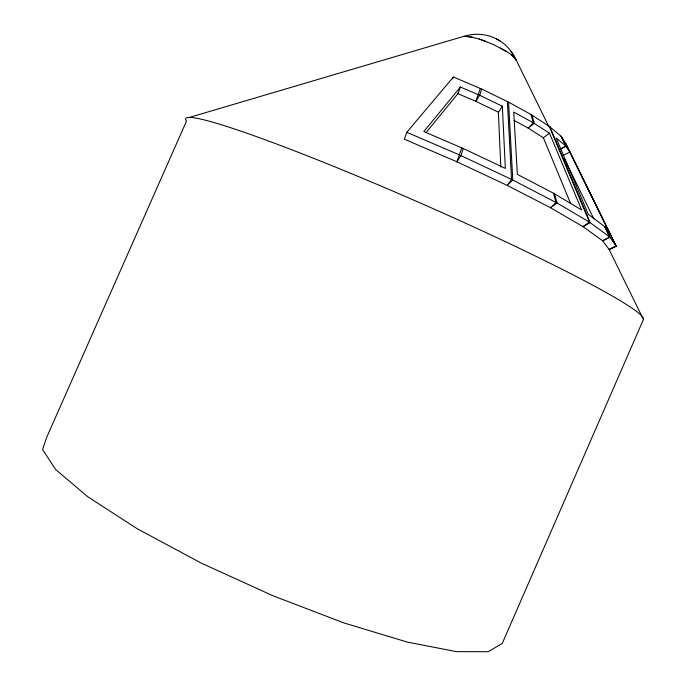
<?xml version="1.0" encoding="UTF-8"?>
<svg xmlns="http://www.w3.org/2000/svg" width="686" height="686" viewBox="0 0 686 686"><rect width="100%" height="100%" fill="white"/><g stroke="black" fill="none" stroke-linecap="round" stroke-linejoin="round"><path stroke-width="1.03" d="M463.187 148.493L505.35 168.396L502.349 106.21L479.703 95.277L460.417 87.019L423.811 131.549L463.187 148.493L460.975 155.593L456.893 161.802L404.354 139.189L406.807 132.278L453.412 76.986L481.632 89.051L508.566 102.12L530.964 114.485L549.237 126.318L561.354 136.523L565.658 143.271L616.182 246.042L609.725 249.472M481.632 89.051L479.703 95.277L475.81 101.322L457.896 93.682L426.04 132.612M461.807 147.867L456.893 161.802L507.263 185.434L550.524 207.721L582.997 226.646L602.651 240.803L609.099 249.481L643.434 319.487L502.246 643.451L488.26 651.7L456.439 651.64L407.347 642.105L344.183 623.017L272.882 595.74L201.255 563.103L137.346 528.812L87.594 496.63L55.72 469.576L42.566 449.519L46.768 437.154L186.489 121.122A249.91 17.03 23.7 0 1 407.741 197.517A249.91 17.03 23.7 0 1 643.434 319.487M480.346 88.468L475.81 101.322L498.379 112.187L500.814 167.067M452.7 78.89L453.412 76.986M457.896 93.682L460.417 87.019M498.379 112.187L502.349 106.21M514.148 120.444L528.143 128.076L543.363 137.775L549.503 133.195L581.677 209.993L553.448 193.203L517.364 174.347L513.728 112.058L533.348 122.828L549.503 133.195M559.836 149.402L565.718 145.929L569.783 152.069L610.36 234.621L604.649 226.56L588.305 214.341L556.14 137.963L565.718 145.929L560.985 136.128M560.771 149.008L566.087 146.315L561.354 136.523M562.812 155.585L569.783 152.069M189.379 117.435L463.985 36.289L472.92 37.258M464.096 36.349C475.089 32.731 487.626 33.854 497.693 39.599M467.663 36.289L479.248 39.025L493.551 44.581M479.248 39.025L486.28 41.537M406.807 132.278L459.586 154.976L511.516 179.38L557.118 203.039L589.506 222.153L609.657 236.919L616.182 246.042L609.099 249.481L616.174 246.205L565.658 143.271M493.526 44.607L506.637 51.527M498.19 39.891C506.302 44.316 512.365 51.81 516.146 60.145L514.672 57.796L511.404 54.854M500.454 48.011C506.036 51.484 512.828 54.271 516.266 60.188L548.826 126.576M496.544 38.948L500.154 41.023M514.38 56.578L511.096 51.347M564.226 158.466L593.862 218.894M604.992 226.877L609.991 237.227L602.651 240.803L609.657 236.919L604.649 226.56M549.932 126.824L590.192 222.598L582.997 226.646L589.506 222.153L549.237 126.318M543.363 137.775L570.709 203.699M531.933 115.068L534.317 123.403L528.143 128.076L533.348 122.828L530.964 114.485M554.46 193.761L557.118 203.039L550.524 207.721L556.097 202.481L553.448 193.203M508.566 102.12L512.776 180.006L507.263 185.434L511.516 179.38L507.383 101.511"/></g></svg>
